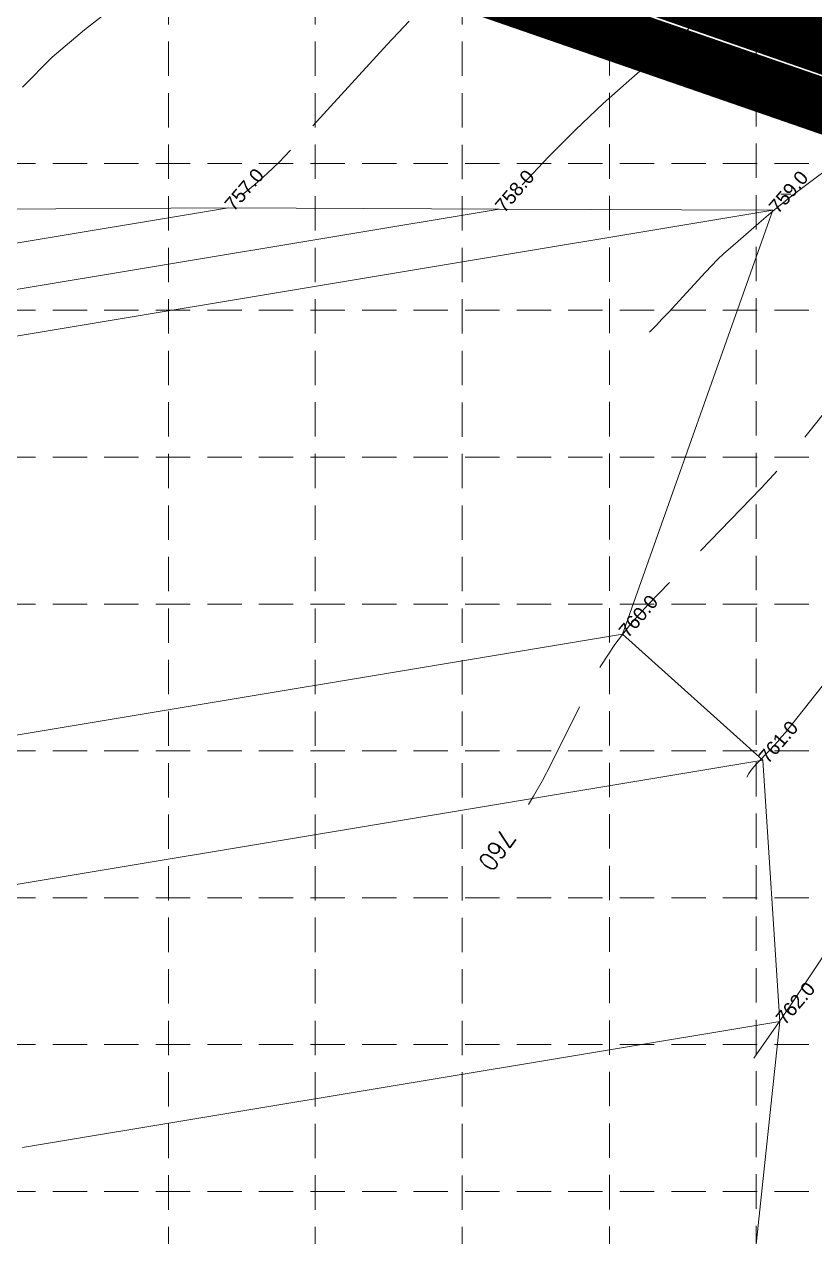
# Model space of a CAD drawing. Header units: feet. Extents: x 39072 to 40357, y 49303 to 51358.
# Drawn here: x 39875.4 to 40047.9, y 50449.1 to 50713.7 of the extents above; entities that cross this region are included whole.
import ezdxf
from ezdxf.enums import TextEntityAlignment as Align

# ---------------------------------------------------------------- set-up
doc = ezdxf.new("R2010")
doc.units = ezdxf.units.FT
doc.header["$MEASUREMENT"] = 0
for name, pattern in [('DGN Style 2', [24.093607, 14.456164, -9.637443]), ('DGN Style 3', [33.73105, 24.093607, -9.637443]), ('HIDDEN', [0.375, 0.25, -0.125])]:
    doc.linetypes.add(name, pattern=pattern)
for name, color, linetype, lineweight in [('06220 - Level 8', 1, 'Continuous', 0), ('Level 31', 1, 'Continuous', 0), ('Level 32', 1, 'Continuous', 0), ('Level 60', 1, 'Continuous', 0), ('Level 61', 1, 'Continuous', 0), ('PA15TOPO - Level 21', 1, 'Continuous', 0), ('PA15TOPO - Level 22', 1, 'Continuous', 0)]:
    doc.layers.add(name, color=color, linetype=linetype, lineweight=lineweight)
for name, color, linetype in [('GRID', 254, 'HIDDEN'), ('LIMITS OF DISTURBANCE', 1, 'HIDDEN'), ('SILT FENCE', 200, 'Continuous')]:
    doc.layers.add(name, color=color, linetype=linetype)
doc.styles.get("Standard").update_dxf_attribs({"font": 'ARIAL.TTF'})
doc.styles.add('Style-STANDARD', font='STANDARD.shx')
doc.linetypes.add('{-OE-}', pattern='A,20,-3,[13,dgnlstyle-lstyle.shx,S=0.041192,R=0,X=0,Y=0],-3', length=26)

msp = doc.modelspace()

# ---------------------------------------------------------------- linework, layer by layer
at = {"layer": '06220 - Level 8', "color": 7, "linetype": 'DGN Style 2', "lineweight": 0}
msp.add_line((40185.37, 50663.81), (39969.81, 50735.05), dxfattribs=at)
at = {"layer": 'GRID', "color": 252, "linetype": 'HIDDEN', "lineweight": 0, "ltscale": 30}
for p, q in [((39906.84, 49464.97), (39906.84, 51324.56)), ((39938.9, 49464.97), (39938.9, 51324.56)), ((39970.96, 49464.96), (39970.96, 51324.56)), ((40003.17, 49465.04), (40003.02, 51324.56)), ((40035.2, 49465.19), (40035.08, 51324.56)), ((39105.35, 50683.36), (40323.62, 50683.36)), ((39105.35, 50651.3), (40323.62, 50651.3)), ((39105.35, 50619.24), (40323.62, 50619.24)), ((39105.35, 50587.18), (40323.62, 50587.18)), ((39105.35, 50555.12), (40323.62, 50555.12)), ((39105.35, 50523.06), (40323.62, 50523.06)), ((39105.35, 50491), (40323.62, 50491)), ((39105.35, 50458.94), (40323.62, 50458.94))]:
    msp.add_line(p, q, dxfattribs=at)
at = {"layer": 'Level 31', "color": 35, "linetype": 'Continuous', "lineweight": 0}
msp.add_line((39558.82, 50506.17), (40005.97, 50580.57), dxfattribs=at)
at = {"layer": 'Level 32', "color": 35, "linetype": 'Continuous', "lineweight": 0}
for p, q in [((39468.18, 50598.5), (39919.96, 50673.68)), ((39473.57, 50589.26), (39978.99, 50673.36)), ((39478.97, 50580.02), (40038.74, 50673.16)), ((39716.92, 50499.9), (40036.54, 50553.08)), ((39875.01, 50468.56), (40040.25, 50496.06))]:
    msp.add_line(p, q, dxfattribs=at)
at = {"layer": 'Level 60', "color": 35, "linetype": 'Continuous', "lineweight": 0}
for p, q in [((39468.18, 50598.5), (39919.96, 50673.68)), ((39473.57, 50589.26), (39978.99, 50673.36)), ((39478.97, 50580.02), (40038.74, 50673.16)), ((39919.96, 50673.68), (39856.54, 50673.26)), ((39978.99, 50673.36), (39919.96, 50673.68)), ((40038.74, 50673.16), (39978.99, 50673.36)), ((40038.74, 50673.16), (40005.97, 50580.57)), ((40005.97, 50580.57), (39558.82, 50506.17)), ((40005.97, 50580.57), (40036.54, 50553.08)), ((39716.92, 50499.9), (40036.54, 50553.08)), ((40036.54, 50553.08), (40040.25, 50496.06)), ((40040.25, 50496.06), (39875.01, 50468.56)), ((40040.25, 50496.06), (40031.91, 50417.46))]:
    msp.add_line(p, q, dxfattribs=at)
at = {"layer": 'LIMITS OF DISTURBANCE', "lineweight": 0, "ltscale": 200, "const_width": 12}
msp.add_lwpolyline([(39328.97, 49998.54), (40131.33, 49992.15), (40125.2, 50682.75), (39330.41, 50958.86)], close=True, dxfattribs=at)
at = {"layer": 'PA15TOPO - Level 21', "color": 35, "linetype": 'DGN Style 3', "lineweight": 0, "flags": 128}
msp.add_lwpolyline([(40131.13, 50782.75), (40129.32, 50778.42), (40129.22, 50778.17), (40129.11, 50777.92), (40129, 50777.67), (40128.89, 50777.42), (40128.5, 50776.52), (40128.45, 50776.39), (40128.42, 50776.25), (40128.4, 50776.11), (40128.4, 50775.97), (40128.44, 50775.5), (40128.44, 50775.4), (40128.43, 50775.3), (40128.41, 50775.2), (40128.39, 50775.11), (40122.31, 50755.68), (40122.22, 50755.43), (40122.13, 50755.18), (40122.03, 50754.94), (40121.92, 50754.69), (40121.55, 50753.91), (40121.47, 50753.74), (40121.4, 50753.57), (40121.33, 50753.4), (40121.26, 50753.22), (40119.15, 50747.49), (40118.73, 50746.25), (40118.36, 50745), (40118.05, 50743.73), (40117.8, 50742.45), (40116.41, 50734.38), (40116.33, 50734.02), (40116.26, 50733.9), (40116.2, 50734.03), (40116.15, 50734.39), (40116, 50735.96), (40115.96, 50736.21), (40115.92, 50736.3), (40115.88, 50736.21), (40115.83, 50735.96), (40112.02, 50710.53), (40111.71, 50709.04), (40111.25, 50707.61), (40110.63, 50706.24), (40109.86, 50704.94), (40107.08, 50700.76), (40106.53, 50699.85), (40106.06, 50698.89), (40105.68, 50697.91), (40105.38, 50696.88), (40100.88, 50678.48), (40099.63, 50674.72), (40097.84, 50671.31), (40095.48, 50668.26), (40092.57, 50665.57), (40077.36, 50653.55), (40074.74, 50651.47), (40072.14, 50649.38), (40069.54, 50647.27), (40066.96, 50645.15), (40058.55, 50638.19), (40056.8, 50636.66), (40055.12, 50635.04), (40053.54, 50633.34), (40052.04, 50631.55), (40043.71, 50621.04), (40041.89, 50618.81), (40040.02, 50616.63), (40038.1, 50614.49), (40036.13, 50612.41), (40011.44, 50586.98), (40007.68, 50582.79), (40004.27, 50578.35), (40001.22, 50573.66), (39998.52, 50568.72), (39990.3, 50552.16), (39988.47, 50548.65), (39986.51, 50545.22), (39984.42, 50541.87), (39982.2, 50538.6), (39982.03, 50538.37)], dxfattribs=at)
at = {"layer": 'PA15TOPO - Level 22', "color": 35, "linetype": 'DGN Style 3', "lineweight": 0}
for p, q in [((39888.55, 50712.56), (39917.53, 50735.16)), ((40037.45, 50727.6), (40007.96, 50702.01)), ((39881.49, 50706.55), (39888.55, 50712.56)), ((39959.39, 50714.41), (39954.6, 50709.33)), ((39954.6, 50709.33), (39933.48, 50686.25)), ((40089.43, 50711.47), (40044.73, 50677.69)), ((39875.04, 50699.98), (39881.49, 50706.55)), ((40007.96, 50702.01), (40001.72, 50696.44)), ((40001.72, 50696.44), (39995.66, 50690.7)), ((39995.66, 50690.7), (39989.76, 50684.79)), ((39933.48, 50686.25), (39930.99, 50683.65)), ((39930.99, 50683.65), (39928.4, 50681.15)), ((39989.76, 50684.79), (39984.02, 50678.7)), ((39928.4, 50681.15), (39925.71, 50678.76)), ((39925.71, 50678.76), (39922.91, 50676.49)), ((40044.73, 50677.69), (40042.56, 50676.03)), ((40042.56, 50676.03), (40040.43, 50674.32)), ((40038.32, 50672.59), (40036.24, 50670.81)), ((40040.43, 50674.32), (40038.32, 50672.59)), ((40036.24, 50670.81), (40029.5, 50664.96)), ((40029.5, 50664.96), (40028.07, 50663.69)), ((40026.68, 50662.38), (40025.33, 50661.03)), ((40028.07, 50663.69), (40026.68, 50662.38)), ((40024.02, 50659.63), (40017.51, 50652.52)), ((40025.33, 50661.03), (40024.02, 50659.63)), ((40017.51, 50652.52), (40016.11, 50651)), ((40014.69, 50649.49), (40013.27, 50647.99)), ((40016.11, 50651), (40014.69, 50649.49)), ((40013.27, 50647.99), (40011.84, 50646.5)), ((40077.39, 50604.44), (40041.47, 50559.16)), ((40041.47, 50559.16), (40040.66, 50558.17)), ((40038.97, 50556.24), (40038.08, 50555.31)), ((40039.83, 50557.19), (40038.97, 50556.24)), ((40040.66, 50558.17), (40039.83, 50557.19)), ((40038.08, 50555.31), (40035.16, 50552.29)), ((40034.02, 50550.92), (40033.53, 50550.18)), ((40034.56, 50551.63), (40034.02, 50550.92)), ((40035.16, 50552.29), (40034.56, 50551.63)), ((40033.53, 50550.18), (40033.1, 50549.39)), ((40057.44, 50521.97), (40045.28, 50503.6)), ((40045.28, 50503.6), (40042.65, 50499.67)), ((40042.65, 50499.67), (40040, 50495.76)), ((40040, 50495.76), (40037.32, 50491.88)), ((40037.32, 50491.88), (40034.61, 50488.01))]:
    msp.add_line(p, q, dxfattribs=at)
at = {"layer": 'PA15TOPO - Level 22', "color": 35, "linetype": 'Continuous', "lineweight": 0}
msp.add_line((40040.51, 50676.68), (40042.67, 50676.68), dxfattribs=at)
at = {"layer": 'SILT FENCE', "linetype": 'Continuous', "lineweight": 0, "const_width": 12}
msp.add_lwpolyline([(40116.3, 50672.86), (39344.35, 50940.13), (39345.31, 50651.73)], dxfattribs=at)

# ---------------------------------------------------------------- texts
at = {"layer": 'Level 61', "color": 35, "linetype": 'Continuous', "lineweight": 0}
for s, p in [('757.0', (39919.96, 50673.68)), ('758.0', (39978.99, 50673.36)), ('759.0', (40038.74, 50673.16)), ('760.0', (40005.97, 50580.57)), ('761.0', (40036.54, 50553.08)), ('762.0', (40040.25, 50496.06))]:
    msp.add_text(s, height=3, rotation=49.3208, dxfattribs=at).set_placement(p, align=Align.MIDDLE_LEFT)
at = {"layer": 'PA15TOPO - Level 21', "color": 35, "linetype": '{-OE-}', "lineweight": 0, "style": 'Style-STANDARD'}
msp.add_text('760', height=4, rotation=234.7264, dxfattribs=at).set_placement((39978.57, 50533.47), align=Align.MIDDLE_CENTER)

doc.saveas('drawing.dxf')
